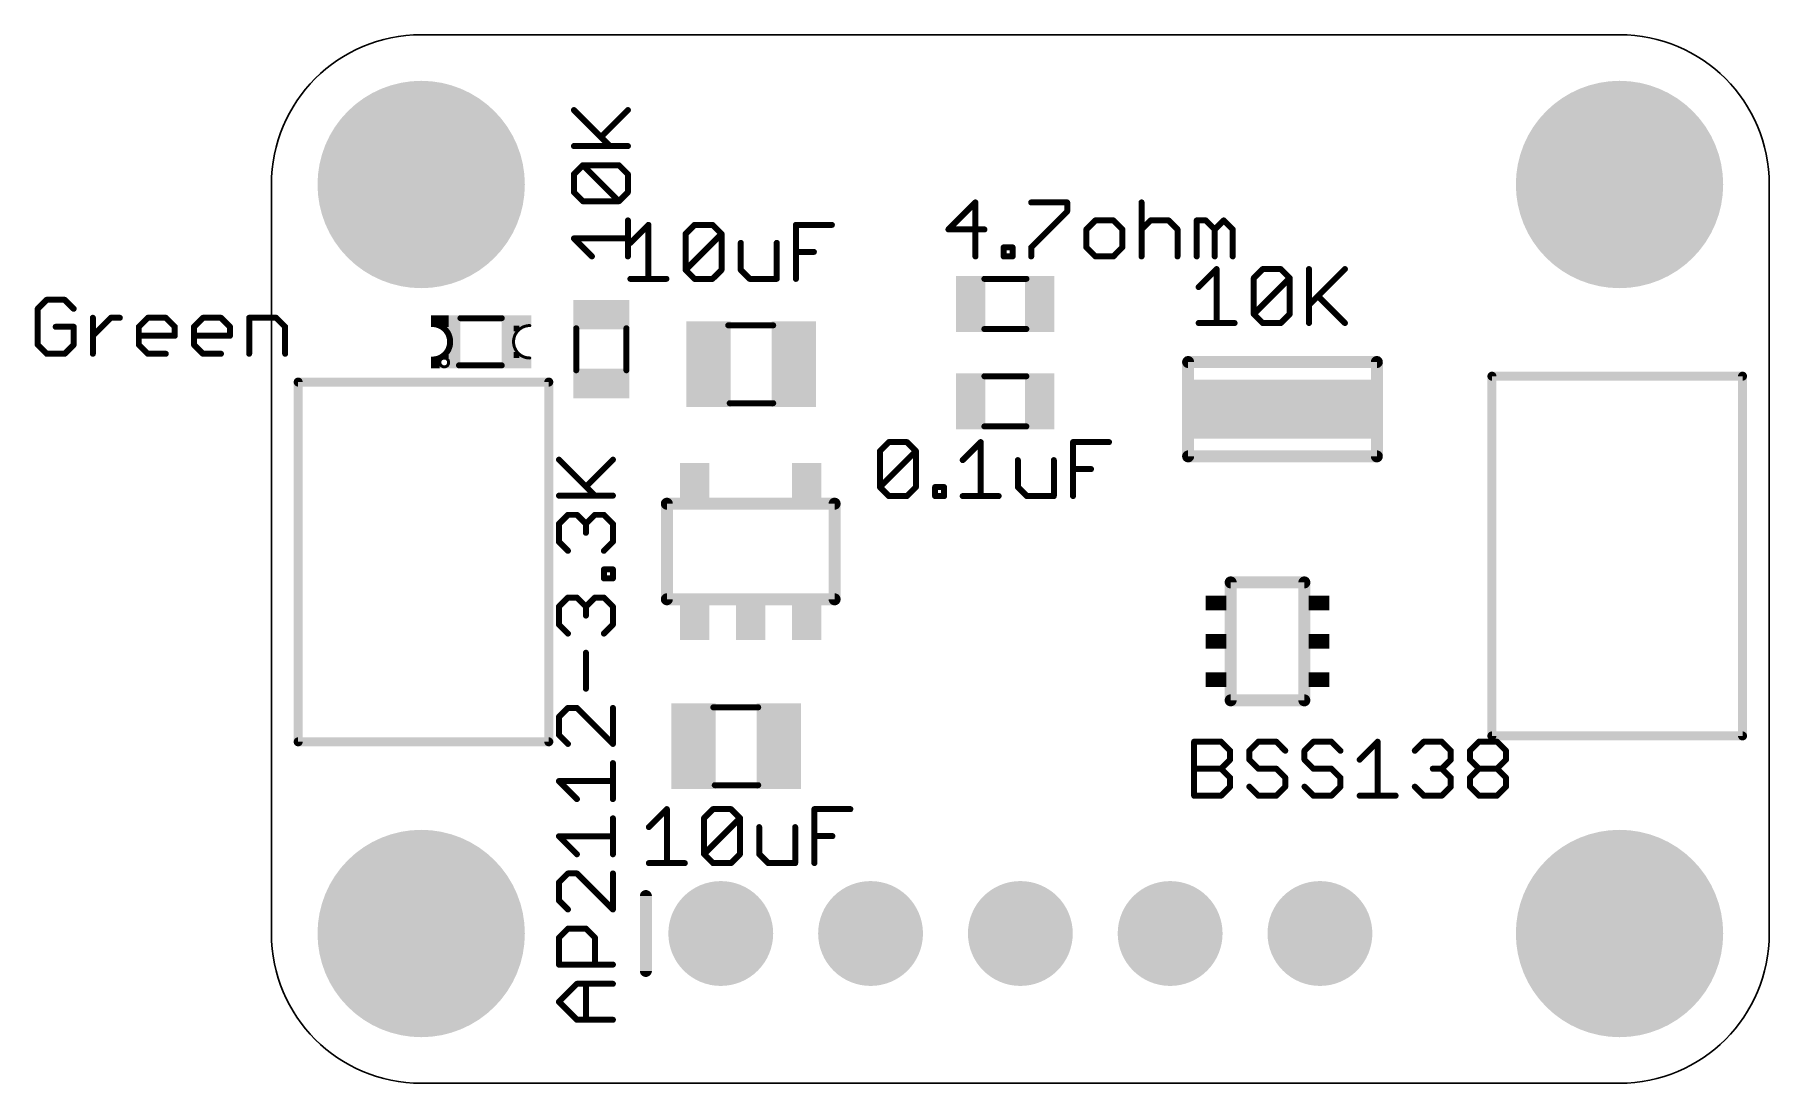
# Model space of a CAD drawing. Extents: x -4 to 25.4, y 0 to 17.8.
import ezdxf

# ---------------------------------------------------------------- set-up
doc = ezdxf.new("R2010")
doc.units = 0
for name, color, linetype in [('17', 110, 'CONTINUOUS'), ('20', 53, 'CONTINUOUS'), ('27', 4, 'CONTINUOUS'), ('51', 253, 'CONTINUOUS')]:
    doc.layers.add(name, color=color, linetype=linetype)

# ---------------------------------------------------------------- blocks, each defined once
blk = doc.blocks.new('RECT')
blk.add_solid([(-0.5, -0.5), (0.5, -0.5), (-0.5, 0.5), (0.5, 0.5)])
blk = doc.blocks.new('ROUNDP')
at = {"const_width": 0.5}
blk.add_lwpolyline([(0, -0.25, 1), (0, 0.25, 1), (0, -0.25)], format="xyb", dxfattribs=at)

msp = doc.modelspace()

# ---------------------------------------------------------------- linework, layer by layer
at = {"layer": '20'}
for p, q in [((22.86, 17.78), (2.54, 17.78)), ((0, 15.24), (0, 2.54)), ((25.4, 2.54), (25.4, 15.24)), ((2.54, 0), (22.86, 0))]:
    msp.add_line(p, q, dxfattribs=at)
for centre, start, end in [((2.54, 15.24), 90, 180), ((22.86, 15.24), 0, 90), ((2.54, 2.54), 180, 270), ((22.86, 2.54), 270, 0)]:
    msp.add_arc(centre, 2.54, start, end, dxfattribs=at)
at = {"layer": '27', "const_width": 0.1016}
for points in [[(5.7401, 15.8918), (5.13, 16.502)], [(5.5876, 16.0444), (6.0452, 16.502)], [(5.13, 15.8918), (6.0452, 15.8918)], [(5.13, 15.4139), (5.2826, 15.5664)], [(5.2826, 15.5664), (5.8927, 15.5664)], [(5.8927, 14.9563), (5.2826, 15.5664)], [(5.8927, 15.5664), (6.0452, 15.4139)], [(5.13, 15.1088), (5.13, 15.4139)], [(6.0452, 15.4139), (6.0452, 15.1088)], [(5.2826, 14.9563), (5.13, 15.1088)], [(5.8927, 14.9563), (5.2826, 14.9563)], [(6.0452, 15.1088), (5.8927, 14.9563)], [(11.9384, 14.936), (11.4808, 14.4784)], [(11.9384, 14.0208), (11.9384, 14.936)], [(12.8841, 14.936), (13.4942, 14.936)], [(13.4942, 14.7835), (12.8841, 14.1733)], [(13.4942, 14.936), (13.4942, 14.7835)], [(14.7551, 14.936), (14.7551, 14.0208)], [(6.0452, 14.0208), (6.0452, 14.6309)], [(6.0877, 14.2499), (6.3928, 14.555)], [(6.3928, 14.555), (6.3928, 13.6398)], [(7.0232, 14.4024), (7.1758, 14.555)], [(7.0232, 13.7923), (7.0232, 14.4024)], [(7.0232, 13.7923), (7.6334, 14.4024)], [(7.1758, 14.555), (7.4808, 14.555)], [(7.4808, 14.555), (7.6334, 14.4024)], [(7.6334, 14.4024), (7.6334, 13.7923)], [(8.8943, 13.6398), (8.8943, 14.555)], [(8.8943, 14.555), (9.5044, 14.555)], [(11.4808, 14.4784), (12.0909, 14.4784)], [(13.9721, 14.6309), (13.8196, 14.4784)], [(13.8196, 14.4784), (13.8196, 14.1733)], [(14.2772, 14.6309), (13.9721, 14.6309)], [(14.4297, 14.4784), (14.2772, 14.6309)], [(14.4297, 14.1733), (14.4297, 14.4784)], [(14.7551, 14.4784), (14.9076, 14.6309)], [(14.9076, 14.6309), (15.2127, 14.6309)], [(15.2127, 14.6309), (15.3652, 14.4784)], [(15.3652, 14.4784), (15.3652, 14.0208)], [(15.6906, 14.0208), (15.6906, 14.6309)], [(15.6906, 14.6309), (15.8432, 14.6309)], [(15.8432, 14.6309), (15.9957, 14.4784)], [(15.9957, 14.4784), (16.1482, 14.6309)], [(15.9957, 14.4784), (15.9957, 14.0208)], [(16.1482, 14.6309), (16.3008, 14.4784)], [(16.3008, 14.4784), (16.3008, 14.0208)], [(5.4351, 14.0208), (5.13, 14.3259)], [(5.13, 14.3259), (6.0452, 14.3259)], [(7.9588, 14.2499), (7.9588, 13.7923)], [(8.5689, 13.6398), (8.5689, 14.2499)], [(8.8943, 14.0974), (9.1993, 14.0974)], [(12.4163, 14.0208), (12.4163, 14.1733)], [(12.4163, 14.1733), (12.5688, 14.1733)], [(12.5688, 14.1733), (12.5688, 14.0208)], [(12.8841, 14.1733), (12.8841, 14.0208)], [(13.8196, 14.1733), (13.9721, 14.0208)], [(14.2772, 14.0208), (14.4297, 14.1733)], [(7.1758, 13.6398), (7.0232, 13.7923)], [(7.6334, 13.7923), (7.4808, 13.6398)], [(7.9588, 13.7923), (8.1113, 13.6398)], [(12.5688, 14.0208), (12.4163, 14.0208)], [(13.9721, 14.0208), (14.2772, 14.0208)], [(15.7228, 13.5009), (16.0279, 13.806)], [(16.0279, 13.806), (16.0279, 12.8908)], [(16.6583, 13.6535), (16.8108, 13.806)], [(16.8108, 13.806), (17.1159, 13.806)], [(17.1159, 13.806), (17.2684, 13.6535)], [(17.5938, 13.806), (17.5938, 12.8908)], [(17.5938, 13.1959), (18.204, 13.806)], [(6.0877, 13.6398), (6.6978, 13.6398)], [(7.4808, 13.6398), (7.1758, 13.6398)], [(8.1113, 13.6398), (8.5689, 13.6398)], [(16.6583, 13.0433), (16.6583, 13.6535)], [(16.6583, 13.0433), (17.2684, 13.6535)], [(17.2684, 13.6535), (17.2684, 13.0433)], [(-3.8103, 13.285), (-3.9629, 13.1325)], [(-3.5053, 13.285), (-3.8103, 13.285)], [(-3.3528, 13.1325), (-3.5053, 13.285)], [(17.7464, 13.3484), (18.204, 12.8908)], [(-3.9629, 13.1325), (-3.9629, 12.5223)], [(-3.0274, 12.3698), (-3.0274, 12.9799)], [(-3.0274, 12.6749), (-2.7223, 12.9799)], [(-2.7223, 12.9799), (-2.5698, 12.9799)], [(-2.2478, 12.8274), (-2.0952, 12.9799)], [(-2.0952, 12.9799), (-1.7902, 12.9799)], [(-1.7902, 12.9799), (-1.6376, 12.8274)], [(-1.3122, 12.8274), (-1.1597, 12.9799)], [(-1.1597, 12.9799), (-0.8547, 12.9799)], [(-0.8547, 12.9799), (-0.7021, 12.8274)], [(-0.3767, 12.3698), (-0.3767, 12.9799)], [(-0.3767, 12.9799), (0.0809, 12.9799)], [(0.0809, 12.9799), (0.2334, 12.8274)], [(16.8108, 12.8908), (16.6583, 13.0433)], [(17.2684, 13.0433), (17.1159, 12.8908)], [(-3.3528, 12.8274), (-3.6578, 12.8274)], [(-3.3528, 12.5223), (-3.3528, 12.8274)], [(-2.2478, 12.5223), (-2.2478, 12.8274)], [(-1.6376, 12.6749), (-2.2478, 12.6749)], [(-1.6376, 12.8274), (-1.6376, 12.6749)], [(-1.3122, 12.5223), (-1.3122, 12.8274)], [(-0.7021, 12.6749), (-1.3122, 12.6749)], [(-0.7021, 12.8274), (-0.7021, 12.6749)], [(0.2334, 12.8274), (0.2334, 12.3698)], [(15.7228, 12.8908), (16.3329, 12.8908)], [(17.1159, 12.8908), (16.8108, 12.8908)], [(-3.9629, 12.5223), (-3.8103, 12.3698)], [(-3.8103, 12.3698), (-3.5053, 12.3698)], [(-3.5053, 12.3698), (-3.3528, 12.5223)], [(-2.0952, 12.3698), (-2.2478, 12.5223)], [(-1.7902, 12.3698), (-2.0952, 12.3698)], [(-1.1597, 12.3698), (-1.3122, 12.5223)], [(-0.8547, 12.3698), (-1.1597, 12.3698)], [(10.319, 10.7195), (10.4715, 10.872)], [(10.4715, 10.872), (10.7766, 10.872)], [(10.7766, 10.872), (10.9291, 10.7195)], [(11.7222, 10.5669), (12.0273, 10.872)], [(12.0273, 10.872), (12.0273, 9.9568)], [(13.5933, 9.9568), (13.5933, 10.872)], [(13.5933, 10.872), (14.2034, 10.872)], [(5.4861, 9.9643), (4.876, 10.5744)], [(5.3336, 10.1168), (5.7912, 10.5744)], [(10.319, 10.1093), (10.319, 10.7195)], [(10.319, 10.1093), (10.9291, 10.7195)], [(10.9291, 10.7195), (10.9291, 10.1093)], [(12.6578, 10.5669), (12.6578, 10.1093)], [(13.2679, 9.9568), (13.2679, 10.5669)], [(13.5933, 10.4144), (13.8983, 10.4144)], [(4.876, 9.9643), (5.7912, 9.9643)], [(10.4715, 9.9568), (10.319, 10.1093)], [(10.7766, 9.9568), (10.4715, 9.9568)], [(10.9291, 10.1093), (10.7766, 9.9568)], [(11.2545, 9.9568), (11.2545, 10.1093)], [(11.2545, 10.1093), (11.407, 10.1093)], [(11.407, 9.9568), (11.2545, 9.9568)], [(11.407, 10.1093), (11.407, 9.9568)], [(11.7222, 9.9568), (12.3324, 9.9568)], [(12.6578, 10.1093), (12.8103, 9.9568)], [(12.8103, 9.9568), (13.2679, 9.9568)], [(4.876, 9.4863), (5.0286, 9.6389)], [(4.876, 9.1813), (4.876, 9.4863)], [(5.0286, 9.6389), (5.1811, 9.6389)], [(5.1811, 9.6389), (5.3336, 9.4863)], [(5.3336, 9.4863), (5.4861, 9.6389)], [(5.3336, 9.4863), (5.3336, 9.3338)], [(5.4861, 9.6389), (5.6387, 9.6389)], [(5.6387, 9.6389), (5.7912, 9.4863)], [(5.7912, 9.4863), (5.7912, 9.1813)], [(5.0286, 9.0288), (4.876, 9.1813)], [(5.7912, 9.1813), (5.6387, 9.0288)], [(5.6387, 8.561), (5.6387, 8.7135)], [(5.6387, 8.7135), (5.7912, 8.7135)], [(5.7912, 8.561), (5.6387, 8.561)], [(5.7912, 8.7135), (5.7912, 8.561)], [(4.876, 8.0831), (5.0286, 8.2356)], [(5.0286, 8.2356), (5.1811, 8.2356)], [(5.1811, 8.2356), (5.3336, 8.0831)], [(5.3336, 8.0831), (5.4861, 8.2356)], [(5.4861, 8.2356), (5.6387, 8.2356)], [(5.6387, 8.2356), (5.7912, 8.0831)], [(4.876, 7.778), (4.876, 8.0831)], [(5.3336, 8.0831), (5.3336, 7.9305)], [(5.7912, 8.0831), (5.7912, 7.778)], [(5.0286, 7.6255), (4.876, 7.778)], [(5.7912, 7.778), (5.6387, 7.6255)], [(5.3336, 6.69), (5.3336, 7.3001)], [(5.0286, 6.3646), (4.876, 6.212)], [(4.876, 6.212), (4.876, 5.907)], [(5.1811, 6.3646), (5.0286, 6.3646)], [(5.7912, 5.7544), (5.1811, 6.3646)], [(5.7912, 6.3646), (5.7912, 5.7544)], [(4.876, 5.907), (5.0286, 5.7544)], [(15.6467, 4.8768), (15.6467, 5.792)], [(15.6467, 5.792), (16.1043, 5.792)], [(16.1043, 5.792), (16.2568, 5.6395)], [(16.2568, 5.6395), (16.2568, 5.4869)], [(16.7347, 5.792), (16.5822, 5.6395)], [(16.5822, 5.6395), (16.5822, 5.4869)], [(17.0398, 5.792), (16.7347, 5.792)], [(17.1923, 5.6395), (17.0398, 5.792)], [(17.6702, 5.792), (17.5177, 5.6395)], [(17.5177, 5.6395), (17.5177, 5.4869)], [(17.9753, 5.792), (17.6702, 5.792)], [(18.1278, 5.6395), (17.9753, 5.792)], [(18.4532, 5.4869), (18.7583, 5.792)], [(18.7583, 5.792), (18.7583, 4.8768)], [(19.3888, 5.6395), (19.5413, 5.792)], [(19.5413, 5.792), (19.8464, 5.792)], [(19.8464, 5.792), (19.9989, 5.6395)], [(19.9989, 5.6395), (19.9989, 5.4869)], [(20.3243, 5.6395), (20.4768, 5.792)], [(20.3243, 5.4869), (20.3243, 5.6395)], [(20.4768, 5.792), (20.7819, 5.792)], [(20.7819, 5.792), (20.9344, 5.6395)], [(20.9344, 5.6395), (20.9344, 5.4869)], [(5.7912, 4.8189), (5.7912, 5.429)], [(15.6467, 5.3344), (16.1043, 5.3344)], [(16.2568, 5.4869), (16.1043, 5.3344)], [(16.1043, 5.3344), (16.2568, 5.1819)], [(16.5822, 5.4869), (16.7347, 5.3344)], [(16.7347, 5.3344), (17.0398, 5.3344)], [(17.0398, 5.3344), (17.1923, 5.1819)], [(17.5177, 5.4869), (17.6702, 5.3344)], [(17.6702, 5.3344), (17.9753, 5.3344)], [(17.9753, 5.3344), (18.1278, 5.1819)], [(19.8464, 5.3344), (19.6938, 5.3344)], [(19.9989, 5.4869), (19.8464, 5.3344)], [(19.8464, 5.3344), (19.9989, 5.1819)], [(20.4768, 5.3344), (20.3243, 5.4869)], [(20.3243, 5.1819), (20.4768, 5.3344)], [(20.4768, 5.3344), (20.7819, 5.3344)], [(20.9344, 5.4869), (20.7819, 5.3344)], [(20.7819, 5.3344), (20.9344, 5.1819)], [(5.1811, 4.8189), (4.876, 5.124)], [(4.876, 5.124), (5.7912, 5.124)], [(16.2568, 5.0293), (16.1043, 4.8768)], [(16.2568, 5.1819), (16.2568, 5.0293)], [(16.7347, 4.8768), (16.5822, 5.0293)], [(17.1923, 5.0293), (17.0398, 4.8768)], [(17.1923, 5.1819), (17.1923, 5.0293)], [(17.6702, 4.8768), (17.5177, 5.0293)], [(18.1278, 5.0293), (17.9753, 4.8768)], [(18.1278, 5.1819), (18.1278, 5.0293)], [(19.5413, 4.8768), (19.3888, 5.0293)], [(19.9989, 5.0293), (19.8464, 4.8768)], [(19.9989, 5.1819), (19.9989, 5.0293)], [(20.3243, 5.0293), (20.3243, 5.1819)], [(20.4768, 4.8768), (20.3243, 5.0293)], [(20.9344, 5.0293), (20.7819, 4.8768)], [(20.9344, 5.1819), (20.9344, 5.0293)], [(16.1043, 4.8768), (15.6467, 4.8768)], [(17.0398, 4.8768), (16.7347, 4.8768)], [(17.9753, 4.8768), (17.6702, 4.8768)], [(18.4532, 4.8768), (19.0634, 4.8768)], [(19.8464, 4.8768), (19.5413, 4.8768)], [(20.7819, 4.8768), (20.4768, 4.8768)], [(5.7912, 3.8834), (5.7912, 4.4935)], [(6.4008, 4.3439), (6.7059, 4.649)], [(6.7059, 4.649), (6.7059, 3.7338)], [(7.3363, 4.4965), (7.4888, 4.649)], [(7.3363, 3.8863), (7.3363, 4.4965)], [(7.3363, 3.8863), (7.9464, 4.4965)], [(7.4888, 4.649), (7.7939, 4.649)], [(7.7939, 4.649), (7.9464, 4.4965)], [(7.9464, 4.4965), (7.9464, 3.8863)], [(9.2074, 3.7338), (9.2074, 4.649)], [(9.2074, 4.649), (9.8175, 4.649)], [(5.1811, 3.8834), (4.876, 4.1885)], [(4.876, 4.1885), (5.7912, 4.1885)], [(8.2718, 4.3439), (8.2718, 3.8863)], [(8.882, 3.7338), (8.882, 4.3439)], [(9.2074, 4.1914), (9.5124, 4.1914)], [(7.4888, 3.7338), (7.3363, 3.8863)], [(7.9464, 3.8863), (7.7939, 3.7338)], [(8.2718, 3.8863), (8.4244, 3.7338)], [(5.0286, 3.558), (4.876, 3.4055)], [(5.1811, 3.558), (5.0286, 3.558)], [(5.7912, 2.9479), (5.1811, 3.558)], [(5.7912, 3.558), (5.7912, 2.9479)], [(6.4008, 3.7338), (7.0109, 3.7338)], [(7.7939, 3.7338), (7.4888, 3.7338)], [(8.4244, 3.7338), (8.882, 3.7338)], [(4.876, 3.4055), (4.876, 3.1004)], [(4.876, 3.1004), (5.0286, 2.9479)], [(4.876, 2.47), (5.0286, 2.6225)], [(5.0286, 2.6225), (5.3336, 2.6225)], [(5.3336, 2.6225), (5.4861, 2.47)], [(4.876, 2.0124), (4.876, 2.47)], [(5.4861, 2.47), (5.4861, 2.0124)], [(5.7912, 2.0124), (4.876, 2.0124)], [(4.876, 1.3819), (5.1811, 1.687)], [(5.1811, 1.687), (5.7912, 1.687)], [(5.3336, 1.0768), (5.3336, 1.687)], [(5.1811, 1.0768), (4.876, 1.3819)], [(5.7912, 1.0768), (5.1811, 1.0768)]]:
    msp.add_lwpolyline(points, dxfattribs=at)
at = {"layer": '27', "const_width": 0.0508}
for points in [[(5.148, 16.5199, 1), (5.1121, 16.484)], [(6.0632, 16.484, 1), (6.0272, 16.5199)], [(5.13, 15.9172, 1), (5.13, 15.8664)], [(5.5696, 16.0623, 1), (5.6056, 16.0264)], [(5.7222, 15.8739, 1), (5.7581, 15.9098)], [(6.0452, 15.8664, 1), (6.0452, 15.9172)], [(5.2826, 15.5918, 1), (5.2826, 15.541)], [(5.3005, 15.5844, 1), (5.2646, 15.5485)], [(5.3005, 15.5485, 1), (5.2646, 15.5844)], [(5.9106, 15.5844, 1), (5.8747, 15.5485)], [(5.8927, 15.541, 1), (5.8927, 15.5918)], [(5.1554, 15.4139, 1), (5.1046, 15.4139)], [(5.1121, 15.4319, 1), (5.148, 15.3959)], [(6.0706, 15.4139, 1), (6.0198, 15.4139)], [(6.0272, 15.3959, 1), (6.0632, 15.4319)], [(5.1046, 15.1088, 1), (5.1554, 15.1088)], [(5.148, 15.1268, 1), (5.1121, 15.0909)], [(5.2826, 14.9817, 1), (5.2826, 14.9309)], [(5.8927, 14.9309, 1), (5.8927, 14.9817)], [(6.0198, 15.1088, 1), (6.0706, 15.1088)], [(6.0632, 15.0909, 1), (6.0272, 15.1268)], [(5.2646, 14.9384, 1), (5.3005, 14.9743)], [(5.8747, 14.9743, 1), (5.9106, 14.9384)], [(5.8747, 14.9384, 1), (5.9106, 14.9743)], [(11.9638, 14.936, 1), (11.913, 14.936)], [(11.9564, 14.918, 1), (11.9204, 14.9539)], [(12.8841, 14.9614, 1), (12.8841, 14.9106)], [(13.5196, 14.936, 1), (13.4688, 14.936)], [(13.4688, 14.7835, 1), (13.5196, 14.7835)], [(13.5122, 14.7655, 1), (13.4762, 14.8014)], [(13.4942, 14.9106, 1), (13.4942, 14.9614)], [(14.7805, 14.936, 1), (14.7297, 14.936)], [(6.0706, 14.6309, 1), (6.0198, 14.6309)], [(6.4182, 14.555, 1), (6.3674, 14.555)], [(6.4107, 14.537, 1), (6.3748, 14.5729)], [(7.0486, 14.4024, 1), (6.9978, 14.4024)], [(7.0053, 14.4204, 1), (7.0412, 14.3845)], [(7.1758, 14.5804, 1), (7.1758, 14.5296)], [(7.1937, 14.537, 1), (7.1578, 14.5729)], [(7.4988, 14.5729, 1), (7.4629, 14.537)], [(7.4808, 14.5296, 1), (7.4808, 14.5804)], [(7.6588, 14.4024, 1), (7.608, 14.4024)], [(7.6513, 14.3845, 1), (7.6154, 14.4204)], [(7.6154, 14.3845, 1), (7.6513, 14.4204)], [(8.9197, 14.555, 1), (8.8689, 14.555)], [(8.8943, 14.5804, 1), (8.8943, 14.5296)], [(9.5044, 14.5296, 1), (9.5044, 14.5804)], [(11.4628, 14.4964, 1), (11.4988, 14.4604)], [(11.4808, 14.5038, 1), (11.4808, 14.453)], [(12.0909, 14.453, 1), (12.0909, 14.5038)], [(13.8016, 14.4964, 1), (13.8376, 14.4604)], [(13.845, 14.4784, 1), (13.7942, 14.4784)], [(13.9721, 14.6563, 1), (13.9721, 14.6055)], [(13.9901, 14.613, 1), (13.9542, 14.6489)], [(14.2951, 14.6489, 1), (14.2592, 14.613)], [(14.2772, 14.6055, 1), (14.2772, 14.6563)], [(14.4551, 14.4784, 1), (14.4043, 14.4784)], [(14.4118, 14.4604, 1), (14.4477, 14.4964)], [(14.7372, 14.4964, 1), (14.7731, 14.4604)], [(14.9076, 14.6563, 1), (14.9076, 14.6055)], [(14.9256, 14.613, 1), (14.8897, 14.6489)], [(15.2307, 14.6489, 1), (15.1947, 14.613)], [(15.2127, 14.6055, 1), (15.2127, 14.6563)], [(15.3906, 14.4784, 1), (15.3398, 14.4784)], [(15.3473, 14.4604, 1), (15.3832, 14.4964)], [(15.716, 14.6309, 1), (15.6652, 14.6309)], [(15.6906, 14.6563, 1), (15.6906, 14.6055)], [(15.8611, 14.6489, 1), (15.8252, 14.613)], [(15.8432, 14.6055, 1), (15.8432, 14.6563)], [(15.9777, 14.4964, 1), (16.0137, 14.4604)], [(16.0211, 14.4784, 1), (15.9703, 14.4784)], [(15.9777, 14.4604, 1), (16.0137, 14.4964)], [(16.1662, 14.6489, 1), (16.1303, 14.613)], [(16.1662, 14.613, 1), (16.1303, 14.6489)], [(16.3262, 14.4784, 1), (16.2754, 14.4784)], [(16.2828, 14.4604, 1), (16.3187, 14.4964)], [(5.13, 14.3513, 1), (5.13, 14.3005)], [(5.148, 14.3438, 1), (5.1121, 14.3079)], [(6.0452, 14.3005, 1), (6.0452, 14.3513)], [(6.0698, 14.2679, 1), (6.1057, 14.232)], [(7.9842, 14.2499, 1), (7.9334, 14.2499)], [(8.5943, 14.2499, 1), (8.5435, 14.2499)], [(8.8943, 14.1228, 1), (8.8943, 14.072)], [(9.1993, 14.072, 1), (9.1993, 14.1228)], [(12.4417, 14.1733, 1), (12.3909, 14.1733)], [(12.4163, 14.1987, 1), (12.4163, 14.1479)], [(12.5942, 14.1733, 1), (12.5434, 14.1733)], [(12.5688, 14.1479, 1), (12.5688, 14.1987)], [(12.9095, 14.1733, 1), (12.8587, 14.1733)], [(12.8661, 14.1913, 1), (12.902, 14.1554)], [(13.8376, 14.1913, 1), (13.8016, 14.1554)], [(13.7942, 14.1733, 1), (13.845, 14.1733)], [(14.4043, 14.1733, 1), (14.4551, 14.1733)], [(14.4477, 14.1554, 1), (14.4118, 14.1913)], [(5.4171, 14.0028, 1), (5.453, 14.0388)], [(6.0198, 14.0208, 1), (6.0706, 14.0208)], [(7.0412, 13.8103, 1), (7.0053, 13.7744)], [(7.0053, 13.8103, 1), (7.0412, 13.7744)], [(7.6513, 13.7744, 1), (7.6154, 13.8103)], [(7.9767, 13.8103, 1), (7.9408, 13.7744)], [(11.913, 14.0208, 1), (11.9638, 14.0208)], [(12.4163, 14.0462, 1), (12.4163, 13.9954)], [(12.3909, 14.0208, 1), (12.4417, 14.0208)], [(12.5434, 14.0208, 1), (12.5942, 14.0208)], [(12.5688, 13.9954, 1), (12.5688, 14.0462)], [(12.8587, 14.0208, 1), (12.9095, 14.0208)], [(13.9721, 14.0462, 1), (13.9721, 13.9954)], [(13.9542, 14.0028, 1), (13.9901, 14.0388)], [(14.2592, 14.0388, 1), (14.2951, 14.0028)], [(14.2772, 13.9954, 1), (14.2772, 14.0462)], [(14.7297, 14.0208, 1), (14.7805, 14.0208)], [(15.3398, 14.0208, 1), (15.3906, 14.0208)], [(15.6652, 14.0208, 1), (15.716, 14.0208)], [(15.9703, 14.0208, 1), (16.0211, 14.0208)], [(16.0533, 13.806, 1), (16.0025, 13.806)], [(16.0458, 13.788, 1), (16.0099, 13.8239)], [(16.2754, 14.0208, 1), (16.3262, 14.0208)], [(16.8108, 13.8314, 1), (16.8108, 13.7806)], [(16.8288, 13.788, 1), (16.7929, 13.8239)], [(17.1339, 13.8239, 1), (17.0979, 13.788)], [(17.1159, 13.7806, 1), (17.1159, 13.8314)], [(17.6192, 13.806, 1), (17.5684, 13.806)], [(18.2219, 13.788, 1), (18.186, 13.8239)], [(6.0877, 13.6652, 1), (6.0877, 13.6144)], [(6.3674, 13.6398, 1), (6.4182, 13.6398)], [(6.6978, 13.6144, 1), (6.6978, 13.6652)], [(6.9978, 13.7923, 1), (7.0486, 13.7923)], [(7.1758, 13.6652, 1), (7.1758, 13.6144)], [(7.1578, 13.6218, 1), (7.1937, 13.6578)], [(7.4629, 13.6578, 1), (7.4988, 13.6218)], [(7.4808, 13.6144, 1), (7.4808, 13.6652)], [(7.608, 13.7923, 1), (7.6588, 13.7923)], [(7.9334, 13.7923, 1), (7.9842, 13.7923)], [(8.1113, 13.6652, 1), (8.1113, 13.6144)], [(8.0933, 13.6218, 1), (8.1292, 13.6578)], [(8.5435, 13.6398, 1), (8.5943, 13.6398)], [(8.5689, 13.6144, 1), (8.5689, 13.6652)], [(8.8689, 13.6398, 1), (8.9197, 13.6398)], [(15.7048, 13.5189, 1), (15.7408, 13.483)], [(16.6837, 13.6535, 1), (16.6329, 13.6535)], [(16.6404, 13.6714, 1), (16.6763, 13.6355)], [(17.2938, 13.6535, 1), (17.243, 13.6535)], [(17.2864, 13.6355, 1), (17.2505, 13.6714)], [(17.2505, 13.6355, 1), (17.2864, 13.6714)], [(-3.8103, 13.3104, 1), (-3.8103, 13.2596)], [(-3.7924, 13.267, 1), (-3.8283, 13.3029)], [(-3.4873, 13.3029, 1), (-3.5232, 13.267)], [(-3.5053, 13.2596, 1), (-3.5053, 13.3104)], [(17.5759, 13.2138, 1), (17.6118, 13.1779)], [(17.7643, 13.3664, 1), (17.7284, 13.3304)], [(-3.9375, 13.1325, 1), (-3.9883, 13.1325)], [(-3.9808, 13.1504, 1), (-3.9449, 13.1145)], [(-3.3707, 13.1145, 1), (-3.3348, 13.1504)], [(-3.002, 12.9799, 1), (-3.0528, 12.9799)], [(-2.7223, 13.0053, 1), (-2.7223, 12.9545)], [(-2.7043, 12.962, 1), (-2.7403, 12.9979)], [(-2.5698, 12.9545, 1), (-2.5698, 13.0053)], [(-2.0952, 13.0053, 1), (-2.0952, 12.9545)], [(-2.0773, 12.962, 1), (-2.1132, 12.9979)], [(-1.7722, 12.9979, 1), (-1.8081, 12.962)], [(-1.7902, 12.9545, 1), (-1.7902, 13.0053)], [(-1.1597, 13.0053, 1), (-1.1597, 12.9545)], [(-1.1418, 12.962, 1), (-1.1777, 12.9979)], [(-0.8367, 12.9979, 1), (-0.8726, 12.962)], [(-0.8547, 12.9545, 1), (-0.8547, 13.0053)], [(-0.3513, 12.9799, 1), (-0.4021, 12.9799)], [(-0.3767, 13.0053, 1), (-0.3767, 12.9545)], [(0.0988, 12.9979, 1), (0.0629, 12.962)], [(0.0809, 12.9545, 1), (0.0809, 13.0053)], [(16.6329, 13.0433, 1), (16.6837, 13.0433)], [(16.6763, 13.0613, 1), (16.6404, 13.0254)], [(16.6404, 13.0613, 1), (16.6763, 13.0254)], [(17.243, 13.0433, 1), (17.2938, 13.0433)], [(17.2864, 13.0254, 1), (17.2505, 13.0613)], [(-3.6578, 12.8528, 1), (-3.6578, 12.802)], [(-3.3274, 12.8274, 1), (-3.3782, 12.8274)], [(-3.3528, 12.802, 1), (-3.3528, 12.8528)], [(-3.0453, 12.6928, 1), (-3.0094, 12.6569)], [(-2.2224, 12.8274, 1), (-2.2732, 12.8274)], [(-2.2657, 12.8454, 1), (-2.2298, 12.8094)], [(-2.2478, 12.7003, 1), (-2.2478, 12.6495)], [(-1.6122, 12.8274, 1), (-1.663, 12.8274)], [(-1.663, 12.6749, 1), (-1.6122, 12.6749)], [(-1.6556, 12.8094, 1), (-1.6197, 12.8454)], [(-1.6376, 12.6495, 1), (-1.6376, 12.7003)], [(-1.3302, 12.8454, 1), (-1.2943, 12.8094)], [(-1.2868, 12.8274, 1), (-1.3376, 12.8274)], [(-1.3122, 12.7003, 1), (-1.3122, 12.6495)], [(-0.6767, 12.8274, 1), (-0.7275, 12.8274)], [(-0.7275, 12.6749, 1), (-0.6767, 12.6749)], [(-0.7201, 12.8094, 1), (-0.6842, 12.8454)], [(-0.7021, 12.6495, 1), (-0.7021, 12.7003)], [(0.2588, 12.8274, 1), (0.208, 12.8274)], [(0.2154, 12.8094, 1), (0.2514, 12.8454)], [(15.7228, 12.9162, 1), (15.7228, 12.8654)], [(16.0025, 12.8908, 1), (16.0533, 12.8908)], [(16.3329, 12.8654, 1), (16.3329, 12.9162)], [(16.8108, 12.9162, 1), (16.8108, 12.8654)], [(16.7929, 12.8728, 1), (16.8288, 12.9088)], [(17.0979, 12.9088, 1), (17.1339, 12.8728)], [(17.1159, 12.8654, 1), (17.1159, 12.9162)], [(17.5684, 12.8908, 1), (17.6192, 12.8908)], [(18.186, 12.8728, 1), (18.2219, 12.9088)], [(-3.9883, 12.5223, 1), (-3.9375, 12.5223)], [(-3.9449, 12.5403, 1), (-3.9808, 12.5044)], [(-3.8103, 12.3952, 1), (-3.8103, 12.3444)], [(-3.8283, 12.3518, 1), (-3.7924, 12.3878)], [(-3.5232, 12.3878, 1), (-3.4873, 12.3518)], [(-3.5053, 12.3444, 1), (-3.5053, 12.3952)], [(-3.3782, 12.5223, 1), (-3.3274, 12.5223)], [(-3.3348, 12.5044, 1), (-3.3707, 12.5403)], [(-3.0528, 12.3698, 1), (-3.002, 12.3698)], [(-2.2732, 12.5223, 1), (-2.2224, 12.5223)], [(-2.2298, 12.5403, 1), (-2.2657, 12.5044)], [(-2.0952, 12.3952, 1), (-2.0952, 12.3444)], [(-2.1132, 12.3518, 1), (-2.0773, 12.3878)], [(-1.7902, 12.3444, 1), (-1.7902, 12.3952)], [(-1.2943, 12.5403, 1), (-1.3302, 12.5044)], [(-1.3376, 12.5223, 1), (-1.2868, 12.5223)], [(-1.1597, 12.3952, 1), (-1.1597, 12.3444)], [(-1.1777, 12.3518, 1), (-1.1418, 12.3878)], [(-0.8547, 12.3444, 1), (-0.8547, 12.3952)], [(-0.4021, 12.3698, 1), (-0.3513, 12.3698)], [(0.208, 12.3698, 1), (0.2588, 12.3698)], [(10.4715, 10.8974, 1), (10.4715, 10.8466)], [(10.4895, 10.854, 1), (10.4535, 10.8899)], [(10.7945, 10.8899, 1), (10.7586, 10.854)], [(10.7766, 10.8466, 1), (10.7766, 10.8974)], [(12.0527, 10.872, 1), (12.0019, 10.872)], [(12.0453, 10.854, 1), (12.0093, 10.8899)], [(13.6187, 10.872, 1), (13.5679, 10.872)], [(13.5933, 10.8974, 1), (13.5933, 10.8466)], [(14.2034, 10.8466, 1), (14.2034, 10.8974)], [(4.894, 10.5924, 1), (4.8581, 10.5564)], [(5.8092, 10.5564, 1), (5.7732, 10.5924)], [(10.3444, 10.7195, 1), (10.2936, 10.7195)], [(10.301, 10.7374, 1), (10.3369, 10.7015)], [(10.9545, 10.7195, 1), (10.9037, 10.7195)], [(10.947, 10.7015, 1), (10.9111, 10.7374)], [(10.9111, 10.7015, 1), (10.947, 10.7374)], [(11.7043, 10.5849, 1), (11.7402, 10.549)], [(12.6832, 10.5669, 1), (12.6324, 10.5669)], [(13.2933, 10.5669, 1), (13.2425, 10.5669)], [(13.5933, 10.4398, 1), (13.5933, 10.389)], [(13.8983, 10.389, 1), (13.8983, 10.4398)], [(4.876, 9.9897, 1), (4.876, 9.9389)], [(5.3156, 10.1348, 1), (5.3516, 10.0988)], [(5.4682, 9.9463, 1), (5.5041, 9.9822)], [(5.7912, 9.9389, 1), (5.7912, 9.9897)], [(10.3369, 10.1273, 1), (10.301, 10.0914)], [(10.301, 10.1273, 1), (10.3369, 10.0914)], [(10.2936, 10.1093, 1), (10.3444, 10.1093)], [(10.4715, 9.9822, 1), (10.4715, 9.9314)], [(10.7766, 9.9314, 1), (10.7766, 9.9822)], [(10.9037, 10.1093, 1), (10.9545, 10.1093)], [(10.947, 10.0914, 1), (10.9111, 10.1273)], [(11.2799, 10.1093, 1), (11.2291, 10.1093)], [(11.2545, 10.1347, 1), (11.2545, 10.0839)], [(11.2545, 9.9822, 1), (11.2545, 9.9314)], [(11.4324, 10.1093, 1), (11.3816, 10.1093)], [(11.407, 10.0839, 1), (11.407, 10.1347)], [(11.407, 9.9314, 1), (11.407, 9.9822)], [(11.7222, 9.9822, 1), (11.7222, 9.9314)], [(12.3324, 9.9314, 1), (12.3324, 9.9822)], [(12.6757, 10.1273, 1), (12.6398, 10.0914)], [(12.6324, 10.1093, 1), (12.6832, 10.1093)], [(12.8103, 9.9822, 1), (12.8103, 9.9314)], [(13.2679, 9.9314, 1), (13.2679, 9.9822)], [(10.4535, 9.9388, 1), (10.4895, 9.9748)], [(10.7586, 9.9748, 1), (10.7945, 9.9388)], [(11.2291, 9.9568, 1), (11.2799, 9.9568)], [(11.3816, 9.9568, 1), (11.4324, 9.9568)], [(12.0019, 9.9568, 1), (12.0527, 9.9568)], [(12.7923, 9.9388, 1), (12.8282, 9.9748)], [(13.2425, 9.9568, 1), (13.2933, 9.9568)], [(13.5679, 9.9568, 1), (13.6187, 9.9568)], [(4.9014, 9.4863, 1), (4.8506, 9.4863)], [(4.8581, 9.5043, 1), (4.894, 9.4684)], [(5.0286, 9.6643, 1), (5.0286, 9.6135)], [(5.0465, 9.6209, 1), (5.0106, 9.6568)], [(5.199, 9.6568, 1), (5.1631, 9.6209)], [(5.1811, 9.6135, 1), (5.1811, 9.6643)], [(5.359, 9.4863, 1), (5.3082, 9.4863)], [(5.3156, 9.5043, 1), (5.3516, 9.4684)], [(5.3156, 9.4684, 1), (5.3516, 9.5043)], [(5.4861, 9.6643, 1), (5.4861, 9.6135)], [(5.5041, 9.6209, 1), (5.4682, 9.6568)], [(5.6566, 9.6568, 1), (5.6207, 9.6209)], [(5.6387, 9.6135, 1), (5.6387, 9.6643)], [(5.8166, 9.4863, 1), (5.7658, 9.4863)], [(5.7732, 9.4684, 1), (5.8092, 9.5043)], [(4.8506, 9.1813, 1), (4.9014, 9.1813)], [(4.894, 9.1992, 1), (4.8581, 9.1633)], [(5.3082, 9.3338, 1), (5.359, 9.3338)], [(5.7658, 9.1813, 1), (5.8166, 9.1813)], [(5.8092, 9.1633, 1), (5.7732, 9.1992)], [(5.0106, 9.0108, 1), (5.0465, 9.0467)], [(5.6207, 9.0467, 1), (5.6566, 9.0108)], [(5.6641, 8.7135, 1), (5.6133, 8.7135)], [(5.6387, 8.7389, 1), (5.6387, 8.6881)], [(5.6387, 8.5864, 1), (5.6387, 8.5356)], [(5.6133, 8.561, 1), (5.6641, 8.561)], [(5.8166, 8.7135, 1), (5.7658, 8.7135)], [(5.7658, 8.561, 1), (5.8166, 8.561)], [(5.7912, 8.6881, 1), (5.7912, 8.7389)], [(5.7912, 8.5356, 1), (5.7912, 8.5864)], [(5.0286, 8.261, 1), (5.0286, 8.2102)], [(5.0465, 8.2176, 1), (5.0106, 8.2536)], [(5.199, 8.2536, 1), (5.1631, 8.2176)], [(5.1811, 8.2102, 1), (5.1811, 8.261)], [(5.4861, 8.261, 1), (5.4861, 8.2102)], [(5.5041, 8.2176, 1), (5.4682, 8.2536)], [(5.6566, 8.2536, 1), (5.6207, 8.2176)], [(5.6387, 8.2102, 1), (5.6387, 8.261)], [(4.9014, 8.0831, 1), (4.8506, 8.0831)], [(4.8581, 8.101, 1), (4.894, 8.0651)], [(5.359, 8.0831, 1), (5.3082, 8.0831)], [(5.3156, 8.101, 1), (5.3516, 8.0651)], [(5.3082, 7.9305, 1), (5.359, 7.9305)], [(5.3156, 8.0651, 1), (5.3516, 8.101)], [(5.8166, 8.0831, 1), (5.7658, 8.0831)], [(5.7732, 8.0651, 1), (5.8092, 8.101)], [(4.894, 7.796, 1), (4.8581, 7.76)], [(4.8506, 7.778, 1), (4.9014, 7.778)], [(5.0106, 7.6075, 1), (5.0465, 7.6434)], [(5.6207, 7.6434, 1), (5.6566, 7.6075)], [(5.7658, 7.778, 1), (5.8166, 7.778)], [(5.8092, 7.76, 1), (5.7732, 7.796)], [(5.359, 7.3001, 1), (5.3082, 7.3001)], [(5.3082, 6.69, 1), (5.359, 6.69)], [(4.9014, 6.212, 1), (4.8506, 6.212)], [(4.8581, 6.23, 1), (4.894, 6.1941)], [(5.0286, 6.39, 1), (5.0286, 6.3392)], [(5.0465, 6.3466, 1), (5.0106, 6.3825)], [(5.199, 6.3825, 1), (5.1631, 6.3466)], [(5.1811, 6.3392, 1), (5.1811, 6.39)], [(5.8166, 6.3646, 1), (5.7658, 6.3646)], [(4.8506, 5.907, 1), (4.9014, 5.907)], [(4.894, 5.9249, 1), (4.8581, 5.889)], [(5.0106, 5.7365, 1), (5.0465, 5.7724)], [(5.7658, 5.7544, 1), (5.8166, 5.7544)], [(5.7732, 5.7365, 1), (5.8092, 5.7724)], [(15.6721, 5.792, 1), (15.6213, 5.792)], [(15.6467, 5.8174, 1), (15.6467, 5.7666)], [(16.1222, 5.8099, 1), (16.0863, 5.774)], [(16.1043, 5.7666, 1), (16.1043, 5.8174)], [(16.2822, 5.6395, 1), (16.2314, 5.6395)], [(16.2388, 5.6215, 1), (16.2748, 5.6574)], [(16.6076, 5.6395, 1), (16.5568, 5.6395)], [(16.5642, 5.6574, 1), (16.6002, 5.6215)], [(16.7347, 5.8174, 1), (16.7347, 5.7666)], [(16.7527, 5.774, 1), (16.7168, 5.8099)], [(17.0578, 5.8099, 1), (17.0218, 5.774)], [(17.0398, 5.7666, 1), (17.0398, 5.8174)], [(17.1744, 5.6215, 1), (17.2103, 5.6574)], [(17.5431, 5.6395, 1), (17.4923, 5.6395)], [(17.4998, 5.6574, 1), (17.5357, 5.6215)], [(17.6702, 5.8174, 1), (17.6702, 5.7666)], [(17.6882, 5.774, 1), (17.6523, 5.8099)], [(17.9933, 5.8099, 1), (17.9574, 5.774)], [(17.9753, 5.7666, 1), (17.9753, 5.8174)], [(18.1099, 5.6215, 1), (18.1458, 5.6574)], [(18.7837, 5.792, 1), (18.7329, 5.792)], [(18.7763, 5.774, 1), (18.7403, 5.8099)], [(19.3708, 5.6574, 1), (19.4067, 5.6215)], [(19.5413, 5.8174, 1), (19.5413, 5.7666)], [(19.5592, 5.774, 1), (19.5233, 5.8099)], [(19.8643, 5.8099, 1), (19.8284, 5.774)], [(19.8464, 5.7666, 1), (19.8464, 5.8174)], [(20.0243, 5.6395, 1), (19.9735, 5.6395)], [(19.9809, 5.6215, 1), (20.0168, 5.6574)], [(20.3497, 5.6395, 1), (20.2989, 5.6395)], [(20.3063, 5.6574, 1), (20.3422, 5.6215)], [(20.4768, 5.8174, 1), (20.4768, 5.7666)], [(20.4948, 5.774, 1), (20.4588, 5.8099)], [(20.7998, 5.8099, 1), (20.7639, 5.774)], [(20.7819, 5.7666, 1), (20.7819, 5.8174)], [(20.9598, 5.6395, 1), (20.909, 5.6395)], [(20.9164, 5.6215, 1), (20.9524, 5.6574)], [(5.8166, 5.429, 1), (5.7658, 5.429)], [(15.6467, 5.3598, 1), (15.6467, 5.309)], [(16.1222, 5.3524, 1), (16.0863, 5.3164)], [(16.0863, 5.3524, 1), (16.1222, 5.3164)], [(16.1043, 5.309, 1), (16.1043, 5.3598)], [(16.2314, 5.4869, 1), (16.2822, 5.4869)], [(16.2748, 5.469, 1), (16.2388, 5.5049)], [(16.6002, 5.5049, 1), (16.5642, 5.469)], [(16.5568, 5.4869, 1), (16.6076, 5.4869)], [(16.7347, 5.3598, 1), (16.7347, 5.309)], [(16.7168, 5.3164, 1), (16.7527, 5.3524)], [(17.0578, 5.3524, 1), (17.0218, 5.3164)], [(17.0398, 5.309, 1), (17.0398, 5.3598)], [(17.4923, 5.4869, 1), (17.5431, 5.4869)], [(17.5357, 5.5049, 1), (17.4998, 5.469)], [(17.6702, 5.3598, 1), (17.6702, 5.309)], [(17.6523, 5.3164, 1), (17.6882, 5.3524)], [(17.9933, 5.3524, 1), (17.9574, 5.3164)], [(17.9753, 5.309, 1), (17.9753, 5.3598)], [(18.4353, 5.5049, 1), (18.4712, 5.469)], [(19.6938, 5.3598, 1), (19.6938, 5.309)], [(19.8643, 5.3524, 1), (19.8284, 5.3164)], [(19.8284, 5.3524, 1), (19.8643, 5.3164)], [(19.8464, 5.309, 1), (19.8464, 5.3598)], [(19.9735, 5.4869, 1), (20.0243, 5.4869)], [(20.0168, 5.469, 1), (19.9809, 5.5049)], [(20.3422, 5.5049, 1), (20.3063, 5.469)], [(20.2989, 5.4869, 1), (20.3497, 5.4869)], [(20.4768, 5.3598, 1), (20.4768, 5.309)], [(20.4948, 5.3164, 1), (20.4588, 5.3524)], [(20.4588, 5.3164, 1), (20.4948, 5.3524)], [(20.7998, 5.3524, 1), (20.7639, 5.3164)], [(20.7639, 5.3524, 1), (20.7998, 5.3164)], [(20.7819, 5.309, 1), (20.7819, 5.3598)], [(20.909, 5.4869, 1), (20.9598, 5.4869)], [(20.9524, 5.469, 1), (20.9164, 5.5049)], [(4.876, 5.1494, 1), (4.876, 5.0986)], [(4.894, 5.1419, 1), (4.8581, 5.106)], [(5.7912, 5.0986, 1), (5.7912, 5.1494)], [(16.2822, 5.1819, 1), (16.2314, 5.1819)], [(16.2314, 5.0293, 1), (16.2822, 5.0293)], [(16.2388, 5.1639, 1), (16.2748, 5.1998)], [(16.2748, 5.0114, 1), (16.2388, 5.0473)], [(16.6002, 5.0473, 1), (16.5642, 5.0114)], [(17.2177, 5.1819, 1), (17.1669, 5.1819)], [(17.1669, 5.0293, 1), (17.2177, 5.0293)], [(17.1744, 5.1639, 1), (17.2103, 5.1998)], [(17.2103, 5.0114, 1), (17.1744, 5.0473)], [(17.5357, 5.0473, 1), (17.4998, 5.0114)], [(18.1532, 5.1819, 1), (18.1024, 5.1819)], [(18.1024, 5.0293, 1), (18.1532, 5.0293)], [(18.1099, 5.1639, 1), (18.1458, 5.1998)], [(18.1458, 5.0114, 1), (18.1099, 5.0473)], [(19.4067, 5.0473, 1), (19.3708, 5.0114)], [(20.0243, 5.1819, 1), (19.9735, 5.1819)], [(19.9735, 5.0293, 1), (20.0243, 5.0293)], [(19.9809, 5.1639, 1), (20.0168, 5.1998)], [(20.0168, 5.0114, 1), (19.9809, 5.0473)], [(20.3497, 5.1819, 1), (20.2989, 5.1819)], [(20.3063, 5.1998, 1), (20.3422, 5.1639)], [(20.3422, 5.0473, 1), (20.3063, 5.0114)], [(20.2989, 5.0293, 1), (20.3497, 5.0293)], [(20.9598, 5.1819, 1), (20.909, 5.1819)], [(20.909, 5.0293, 1), (20.9598, 5.0293)], [(20.9164, 5.1639, 1), (20.9524, 5.1998)], [(20.9524, 5.0114, 1), (20.9164, 5.0473)], [(5.1631, 4.801, 1), (5.199, 4.8369)], [(5.7658, 4.8189, 1), (5.8166, 4.8189)], [(15.6467, 4.9022, 1), (15.6467, 4.8514)], [(15.6213, 4.8768, 1), (15.6721, 4.8768)], [(16.0863, 4.8948, 1), (16.1222, 4.8588)], [(16.1043, 4.8514, 1), (16.1043, 4.9022)], [(16.7347, 4.9022, 1), (16.7347, 4.8514)], [(16.7168, 4.8588, 1), (16.7527, 4.8948)], [(17.0218, 4.8948, 1), (17.0578, 4.8588)], [(17.0398, 4.8514, 1), (17.0398, 4.9022)], [(17.6702, 4.9022, 1), (17.6702, 4.8514)], [(17.6523, 4.8588, 1), (17.6882, 4.8948)], [(17.9574, 4.8948, 1), (17.9933, 4.8588)], [(17.9753, 4.8514, 1), (17.9753, 4.9022)], [(18.4532, 4.9022, 1), (18.4532, 4.8514)], [(18.7329, 4.8768, 1), (18.7837, 4.8768)], [(19.0634, 4.8514, 1), (19.0634, 4.9022)], [(19.5413, 4.9022, 1), (19.5413, 4.8514)], [(19.5233, 4.8588, 1), (19.5592, 4.8948)], [(19.8284, 4.8948, 1), (19.8643, 4.8588)], [(19.8464, 4.8514, 1), (19.8464, 4.9022)], [(20.4768, 4.9022, 1), (20.4768, 4.8514)], [(20.4588, 4.8588, 1), (20.4948, 4.8948)], [(20.7639, 4.8948, 1), (20.7998, 4.8588)], [(20.7819, 4.8514, 1), (20.7819, 4.9022)], [(5.8166, 4.4935, 1), (5.7658, 4.4935)], [(6.7313, 4.649, 1), (6.6805, 4.649)], [(6.7238, 4.631, 1), (6.6879, 4.6669)], [(7.3617, 4.4965, 1), (7.3109, 4.4965)], [(7.3184, 4.5144, 1), (7.3543, 4.4785)], [(7.4888, 4.6744, 1), (7.4888, 4.6236)], [(7.5068, 4.631, 1), (7.4709, 4.6669)], [(7.8119, 4.6669, 1), (7.7759, 4.631)], [(7.7939, 4.6236, 1), (7.7939, 4.6744)], [(7.9718, 4.4965, 1), (7.921, 4.4965)], [(7.9644, 4.4785, 1), (7.9285, 4.5144)], [(7.9285, 4.4785, 1), (7.9644, 4.5144)], [(9.2328, 4.649, 1), (9.182, 4.649)], [(9.2074, 4.6744, 1), (9.2074, 4.6236)], [(9.8175, 4.6236, 1), (9.8175, 4.6744)], [(4.876, 4.2139, 1), (4.876, 4.1631)], [(4.894, 4.2064, 1), (4.8581, 4.1705)], [(5.7912, 4.1631, 1), (5.7912, 4.2139)], [(6.3828, 4.3619, 1), (6.4188, 4.326)], [(8.2972, 4.3439, 1), (8.2464, 4.3439)], [(8.9074, 4.3439, 1), (8.8566, 4.3439)], [(9.2074, 4.2168, 1), (9.2074, 4.166)], [(9.5124, 4.166, 1), (9.5124, 4.2168)], [(5.1631, 3.8654, 1), (5.199, 3.9014)], [(5.7658, 3.8834, 1), (5.8166, 3.8834)], [(7.3109, 3.8863, 1), (7.3617, 3.8863)], [(7.3543, 3.9043, 1), (7.3184, 3.8684)], [(7.3184, 3.9043, 1), (7.3543, 3.8684)], [(7.921, 3.8863, 1), (7.9718, 3.8863)], [(7.9644, 3.8684, 1), (7.9285, 3.9043)], [(8.2464, 3.8863, 1), (8.2972, 3.8863)], [(8.2898, 3.9043, 1), (8.2539, 3.8684)], [(5.0286, 3.5834, 1), (5.0286, 3.5326)], [(5.0465, 3.54, 1), (5.0106, 3.576)], [(5.199, 3.576, 1), (5.1631, 3.54)], [(5.1811, 3.5326, 1), (5.1811, 3.5834)], [(5.8166, 3.558, 1), (5.7658, 3.558)], [(6.4008, 3.7592, 1), (6.4008, 3.7084)], [(6.6805, 3.7338, 1), (6.7313, 3.7338)], [(7.0109, 3.7084, 1), (7.0109, 3.7592)], [(7.4888, 3.7592, 1), (7.4888, 3.7084)], [(7.4709, 3.7158, 1), (7.5068, 3.7518)], [(7.7759, 3.7518, 1), (7.8119, 3.7158)], [(7.7939, 3.7084, 1), (7.7939, 3.7592)], [(8.4244, 3.7592, 1), (8.4244, 3.7084)], [(8.4064, 3.7158, 1), (8.4423, 3.7518)], [(8.8566, 3.7338, 1), (8.9074, 3.7338)], [(8.882, 3.7084, 1), (8.882, 3.7592)], [(9.182, 3.7338, 1), (9.2328, 3.7338)], [(4.9014, 3.4055, 1), (4.8506, 3.4055)], [(4.8581, 3.4234, 1), (4.894, 3.3875)], [(4.8506, 3.1004, 1), (4.9014, 3.1004)], [(4.894, 3.1184, 1), (4.8581, 3.0825)], [(5.0106, 2.9299, 1), (5.0465, 2.9658)], [(5.7658, 2.9479, 1), (5.8166, 2.9479)], [(5.7732, 2.9299, 1), (5.8092, 2.9658)], [(5.0286, 2.6479, 1), (5.0286, 2.5971)], [(5.0465, 2.6045, 1), (5.0106, 2.6404)], [(5.3516, 2.6404, 1), (5.3156, 2.6045)], [(5.3336, 2.5971, 1), (5.3336, 2.6479)], [(4.9014, 2.47, 1), (4.8506, 2.47)], [(4.8581, 2.4879, 1), (4.894, 2.452)], [(5.5115, 2.47, 1), (5.4607, 2.47)], [(5.4682, 2.452, 1), (5.5041, 2.4879)], [(4.876, 2.0378, 1), (4.876, 1.987)], [(5.7912, 1.987, 1), (5.7912, 2.0378)], [(4.8506, 2.0124, 1), (4.9014, 2.0124)], [(5.4607, 2.0124, 1), (5.5115, 2.0124)], [(5.1811, 1.7124, 1), (5.1811, 1.6616)], [(5.199, 1.669, 1), (5.1631, 1.7049)], [(5.359, 1.687, 1), (5.3082, 1.687)], [(5.7912, 1.6616, 1), (5.7912, 1.7124)], [(4.894, 1.3999, 1), (4.8581, 1.3639)], [(4.8581, 1.3999, 1), (4.894, 1.3639)], [(5.1811, 1.1022, 1), (5.1811, 1.0514)], [(5.1631, 1.0589, 1), (5.199, 1.0948)], [(5.3082, 1.0768, 1), (5.359, 1.0768)], [(5.7912, 1.0514, 1), (5.7912, 1.1022)]]:
    msp.add_lwpolyline(points, format="xyb", dxfattribs=at)
at = {"layer": '51'}
for points, const_width in [([(12.09, 13.64), (12.802, 13.64)], 0.1016), ([(3.206, 12.973), (3.906, 12.973)], 0.1016), ([(5.169, 12.802), (5.169, 12.09)], 0.1016), ([(6.02, 12.802), (6.02, 12.09)], 0.1016), ([(7.747, 12.852), (8.509, 12.852)], 0.1016), ([(12.09, 12.789), (12.802, 12.789)], 0.1016), ([(3.181, 12.173), (3.906, 12.173)], 0.1016), ([(15.545, 10.63), (15.545, 12.23)], 0.2032), ([(15.545, 12.23), (18.745, 12.23)], 0.2032), ([(18.745, 12.23), (18.745, 10.63)], 0.2032), ([(20.696, 5.89), (20.696, 11.99)], 0.1524), ([(20.696, 11.99), (24.946, 11.99)], 0.1524), ([(24.946, 11.99), (24.946, 5.89)], 0.1524), ([(0.454, 11.89), (4.704, 11.89)], 0.1524), ([(0.454, 5.79), (0.454, 11.89)], 0.1524), ([(4.704, 11.89), (4.704, 5.79)], 0.1524), ([(12.09, 11.989), (12.802, 11.989)], 0.1016), ([(7.772, 11.532), (8.509, 11.532)], 0.1016), ([(12.09, 11.138), (12.802, 11.138)], 0.1016), ([(18.745, 10.63), (15.545, 10.63)], 0.2032), ([(6.7056, 8.2066), (6.7056, 9.8274)], 0.2032), ([(6.7056, 9.8274), (9.5504, 9.8274)], 0.2032), ([(9.5504, 9.8274), (9.5504, 8.2066)], 0.2032), ([(16.266, 8.493), (17.516, 8.493)], 0.2032), ([(16.266, 6.493), (16.266, 8.493)], 0.2032), ([(17.516, 8.493), (17.516, 6.493)], 0.2032), ([(9.5504, 8.2066), (6.7056, 8.2066)], 0.2032), ([(17.516, 6.493), (16.266, 6.493)], 0.2032), ([(7.493, 6.375), (8.255, 6.375)], 0.1016), ([(24.946, 5.89), (20.696, 5.89)], 0.1524), ([(4.704, 5.79), (0.454, 5.79)], 0.1524), ([(7.518, 5.055), (8.255, 5.055)], 0.1016), ([(6.35, 3.175), (6.35, 1.905)], 0.2032)]:
    msp.add_lwpolyline(points, dxfattribs=dict(at, const_width=const_width))
for points, const_width in [([(12.09, 13.6654, 1), (12.09, 13.6146)], 0.0508), ([(12.802, 13.6146, 1), (12.802, 13.6654)], 0.0508), ([(3.206, 12.9984, 1), (3.206, 12.9476)], 0.0508), ([(3.906, 12.9476, 1), (3.906, 12.9984)], 0.0508), ([(2.756, 12.273, 0.9168), (2.756, 12.873)], 0.1016), ([(2.7582, 12.8983, 1), (2.7538, 12.8477)], 0.0508), ([(4.381, 12.848, 1), (4.381, 12.298)], 0.0508), ([(4.381, 12.8353, 1), (4.381, 12.8607)], 0.0254), ([(5.1944, 12.802, 1), (5.1436, 12.802)], 0.0508), ([(6.0454, 12.802, 1), (5.9946, 12.802)], 0.0508), ([(7.747, 12.8774, 1), (7.747, 12.8266)], 0.0508), ([(8.509, 12.8266, 1), (8.509, 12.8774)], 0.0508), ([(12.09, 12.8144, 1), (12.09, 12.7636)], 0.0508), ([(12.802, 12.7636, 1), (12.802, 12.8144)], 0.0508), ([(2.7538, 12.2983, 1), (2.7582, 12.2477)], 0.0508), ([(2.931, 12.148, 1), (2.931, 12.298, 1), (2.931, 12.148)], 0.0508), ([(3.181, 12.1984, 1), (3.181, 12.1476)], 0.0508), ([(3.906, 12.1476, 1), (3.906, 12.1984)], 0.0508), ([(4.381, 12.2853, 1), (4.381, 12.3107)], 0.0254), ([(5.1436, 12.09, 1), (5.1944, 12.09)], 0.0508), ([(5.9946, 12.09, 1), (6.0454, 12.09)], 0.0508), ([(15.5958, 12.23, 1), (15.4942, 12.23)], 0.1016), ([(15.545, 12.2808, 1), (15.545, 12.1792)], 0.1016), ([(18.7958, 12.23, 1), (18.6942, 12.23)], 0.1016), ([(18.745, 12.1792, 1), (18.745, 12.2808)], 0.1016), ([(20.7341, 11.99, 1), (20.6579, 11.99)], 0.0762), ([(20.696, 12.0281, 1), (20.696, 11.9519)], 0.0762), ([(24.9841, 11.99, 1), (24.9079, 11.99)], 0.0762), ([(24.946, 11.9519, 1), (24.946, 12.0281)], 0.0762), ([(0.454, 11.9281, 1), (0.454, 11.8519)], 0.0762), ([(0.4921, 11.89, 1), (0.4159, 11.89)], 0.0762), ([(4.7421, 11.89, 1), (4.6659, 11.89)], 0.0762), ([(4.704, 11.8519, 1), (4.704, 11.9281)], 0.0762), ([(12.09, 12.0144, 1), (12.09, 11.9636)], 0.0508), ([(12.802, 11.9636, 1), (12.802, 12.0144)], 0.0508), ([(7.772, 11.5574, 1), (7.772, 11.5066)], 0.0508), ([(8.509, 11.5066, 1), (8.509, 11.5574)], 0.0508), ([(12.09, 11.1634, 1), (12.09, 11.1126)], 0.0508), ([(12.802, 11.1126, 1), (12.802, 11.1634)], 0.0508), ([(15.545, 10.6808, 1), (15.545, 10.5792)], 0.1016), ([(15.4942, 10.63, 1), (15.5958, 10.63)], 0.1016), ([(18.6942, 10.63, 1), (18.7958, 10.63)], 0.1016), ([(18.745, 10.5792, 1), (18.745, 10.6808)], 0.1016), ([(6.7564, 9.8274, 1), (6.6548, 9.8274)], 0.1016), ([(6.7056, 9.8782, 1), (6.7056, 9.7766)], 0.1016), ([(9.6012, 9.8274, 1), (9.4996, 9.8274)], 0.1016), ([(9.5504, 9.7766, 1), (9.5504, 9.8782)], 0.1016), ([(16.266, 8.5438, 1), (16.266, 8.4422)], 0.1016), ([(16.3168, 8.493, 1), (16.2152, 8.493)], 0.1016), ([(17.5668, 8.493, 1), (17.4652, 8.493)], 0.1016), ([(17.516, 8.4422, 1), (17.516, 8.5438)], 0.1016), ([(6.7056, 8.2574, 1), (6.7056, 8.1558)], 0.1016), ([(6.6548, 8.2066, 1), (6.7564, 8.2066)], 0.1016), ([(9.4996, 8.2066, 1), (9.6012, 8.2066)], 0.1016), ([(9.5504, 8.1558, 1), (9.5504, 8.2574)], 0.1016), ([(16.266, 6.5438, 1), (16.266, 6.4422)], 0.1016), ([(16.2152, 6.493, 1), (16.3168, 6.493)], 0.1016), ([(17.4652, 6.493, 1), (17.5668, 6.493)], 0.1016), ([(17.516, 6.4422, 1), (17.516, 6.5438)], 0.1016), ([(7.493, 6.4004, 1), (7.493, 6.3496)], 0.0508), ([(8.255, 6.3496, 1), (8.255, 6.4004)], 0.0508), ([(20.696, 5.9281, 1), (20.696, 5.8519)], 0.0762), ([(20.6579, 5.89, 1), (20.7341, 5.89)], 0.0762), ([(24.9079, 5.89, 1), (24.9841, 5.89)], 0.0762), ([(24.946, 5.8519, 1), (24.946, 5.9281)], 0.0762), ([(0.454, 5.8281, 1), (0.454, 5.7519)], 0.0762), ([(0.4159, 5.79, 1), (0.4921, 5.79)], 0.0762), ([(4.6659, 5.79, 1), (4.7421, 5.79)], 0.0762), ([(4.704, 5.7519, 1), (4.704, 5.8281)], 0.0762), ([(7.518, 5.0804, 1), (7.518, 5.0296)], 0.0508), ([(8.255, 5.0296, 1), (8.255, 5.0804)], 0.0508), ([(6.4008, 3.175, 1), (6.2992, 3.175)], 0.1016), ([(6.2992, 1.905, 1), (6.4008, 1.905)], 0.1016)]:
    msp.add_lwpolyline(points, format="xyb", dxfattribs=dict(at, const_width=const_width))

# ---------------------------------------------------------------- block references
at = {"layer": '17', "xscale": 3.516, "yscale": 3.516}
for p in [(2.54, 15.24), (2.54, 15.24), (22.86, 15.24), (22.86, 15.24), (2.54, 2.54), (2.54, 2.54), (22.86, 2.54), (22.86, 2.54)]:
    msp.add_blockref('ROUNDP', p, dxfattribs=at)
at = {"layer": '17', "xscale": 1.778, "yscale": 1.778, "rotation": 90}
for p in [(7.62, 2.54), (7.62, 2.54), (10.16, 2.54), (10.16, 2.54), (12.7, 2.54), (12.7, 2.54), (15.24, 2.54), (15.24, 2.54), (17.78, 2.54), (17.78, 2.54)]:
    msp.add_blockref('ROUNDP', p, dxfattribs=at)
at = {"layer": '51'}
for p, xscale, yscale in [((11.8579, 13.2131), 0.5001, 0.95), ((13.0263, 13.2131), 0.5001, 0.95), ((7.4108, 12.1932), 0.7501, 1.4501), ((8.8587, 12.1932), 0.7501, 1.4501), ((11.8579, 11.5621), 0.5001, 0.95), ((13.0263, 11.5621), 0.5001, 0.95), ((7.178, 10.192), 0.5, 0.65), ((9.078, 10.192), 0.5, 0.65), ((7.178, 7.842), 0.5, 0.65), ((8.128, 7.842), 0.5, 0.65), ((9.078, 7.842), 0.5, 0.65), ((7.1569, 5.7161), 0.7501, 1.4501), ((8.6047, 5.7161), 0.7501, 1.4501), ((7.62, 2.54), 0.508, 0.508), ((10.16, 2.54), 0.508, 0.508), ((12.7, 2.54), 0.508, 0.508), ((15.24, 2.54), 0.508, 0.508), ((17.78, 2.54), 0.508, 0.508)]:
    msp.add_blockref('RECT', p, dxfattribs=dict(at, xscale=xscale, yscale=yscale))
for p, xscale, yscale, rotation in [((5.5931, 13.0342), 0.5001, 0.95, 270), ((2.856, 12.923), 0.2, 0.3, 90), ((3.0935, 12.573), 0.9, 0.225, 90), ((4.156, 12.923), 0.2, 0.5, 90), ((4.0185, 12.573), 0.55, 0.225, 90), ((4.156, 12.798), 0.1, 0.1, 90), ((4.156, 12.348), 0.1, 0.1, 90), ((2.781, 12.223), 0.2, 0.15, 90), ((3.0185, 12.148), 0.05, 0.375, 90), ((2.981, 12.323), 0.05, 0.05, 90), ((4.156, 12.223), 0.2, 0.5, 90), ((5.5931, 11.8658), 0.5001, 0.95, 270), ((16.016, 8.143), 0.25, 0.35, 90), ((17.766, 8.143), 0.25, 0.35, 90), ((16.016, 7.493), 0.25, 0.35, 90), ((17.766, 7.493), 0.25, 0.35, 90), ((16.016, 6.843), 0.25, 0.35, 90), ((17.766, 6.843), 0.25, 0.35, 90)]:
    msp.add_blockref('RECT', p, dxfattribs=dict(at, xscale=xscale, yscale=yscale, rotation=rotation))
at = {"layer": '51', "xscale": 3.1, "rotation": 180}
msp.add_blockref('RECT', (17.145, 11.43), dxfattribs=at)

doc.saveas('drawing.dxf')
